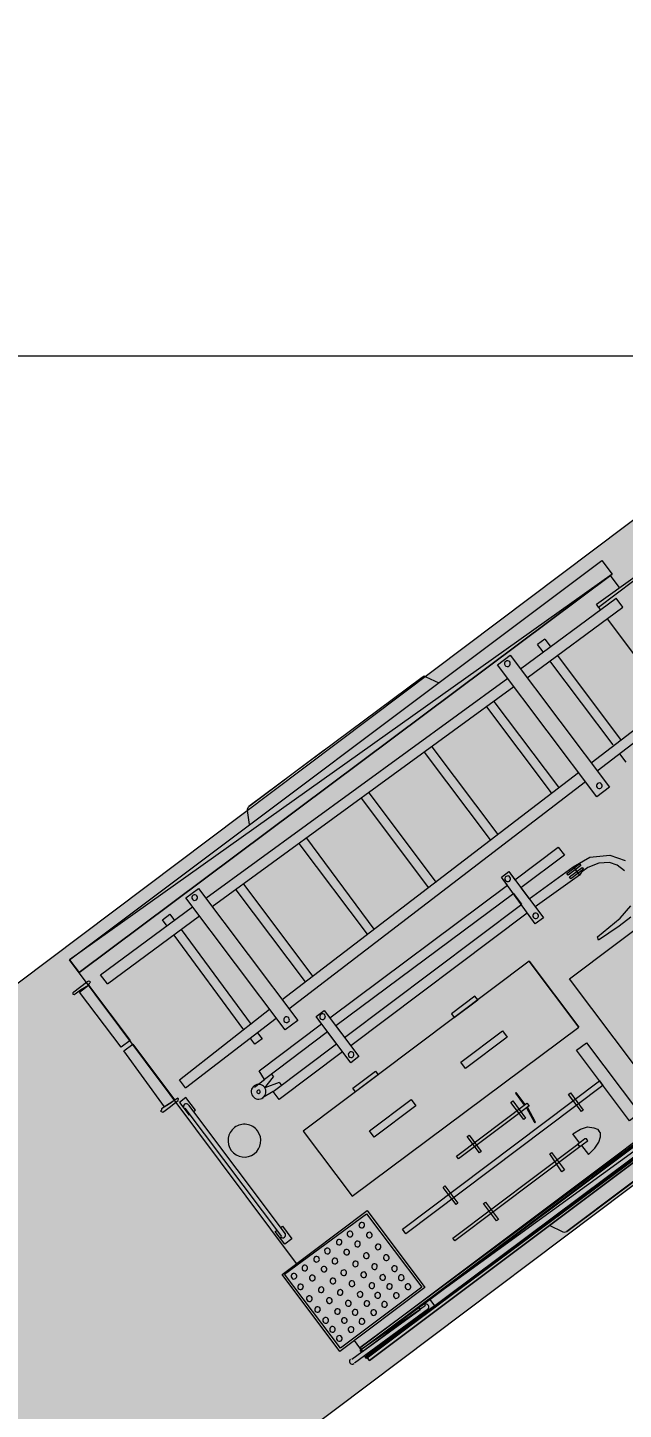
# Model space of a CAD drawing. Header units: millimetres. Extents: x 475159934 to 476245151, y 4620917055 to 4621447368.
# Drawn here: x 475221065 to 475223293, y 4620998196 to 4621003363 of the extents above; entities that cross this region are included whole.
import ezdxf

# ---------------------------------------------------------------- set-up
doc = ezdxf.new("R2010")
doc.units = ezdxf.units.MM
doc.header["$MEASUREMENT"] = 0
doc.layers.add('New_._Pen_No__252', color=7, linetype='Continuous', lineweight=0, true_color=0x666666)
for name, color, linetype, lineweight in [('New_._Pen_No__255', 255, 'Continuous', 0), ('New_New_2D Drafting - General_Pen_No__250_Pen_No__7_Pen_No__7_Pen_No__1', 1, 'Continuous', 0), ('New_New_2D Drafting - General_Pen_No__250_Pen_No__7_Pen_No__7_Pen_No__4', 7, 'Continuous', 0), ('zoma_Pen_No__1', 1, 'Continuous', 0)]:
    doc.layers.add(name, color=color, linetype=linetype, lineweight=lineweight)
doc.layers.add('New_New_2D Drafting - General_Pen_No__250_Pen_No__7_Pen_No__7', color=7, linetype='Continuous')
doc.layers.add('zoma', color=7, linetype='Continuous')
doc.styles.add('GENERATED_STYLE_3', font='arial.ttf')
doc.dimstyles.new('GENERATED_STYLE__12', dxfattribs={"dimtxt": 500, "dimasz": 228, "dimexe": 0.18, "dimexo": 3, "dimgap": 0, "dimtad": 1, "dimtih": 1, "dimtoh": 1, "dimlfac": 0.001, "dimzin": 0, "dimdsep": 46, "dimtxsty": 'GENERATED_STYLE_3', "dimblk": 'ARROWHEAD_2', "dimblk1": 'ARROWHEAD_2', "dimblk2": 'ARROWHEAD_2', "dimcen": 0.09, "dimclrd": 1, "dimclre": 1, "dimclrt": 1, "dimadec": 0, "dimazin": 0, "dimtfac": 1, "dimtdec": 4, "dimtmove": 2, "dimatfit": 3, "dimfxl": 1, "dimtolj": 1, "dimtzin": 0, "dimarcsym": 0})

# ---------------------------------------------------------------- blocks, each defined once
blk = doc.blocks.new('*D1516', base_point=(475826095.8, 4621095193.2))
at = {"layer": 'zoma_Pen_No__1', "color": 1, "linetype": 'Continuous', "lineweight": 0, "transparency": 16777216}
for p, q in [((475215734.8, 4621001910.6), (475215734.8, 4621002360.6)), ((475233224.3, 4621001910.6), (475233224.3, 4621002360.6)), ((475215821.4, 4621002285.6), (475215648.2, 4621001985.6)), ((475233137.7, 4621001985.6), (475233310.9, 4621002285.6)), ((475215588.1, 4621002135.6), (475215734.8, 4621002135.6)), ((475215734.8, 4621002135.6), (475233224.3, 4621002135.6)), ((475233224.3, 4621002135.6), (475233371, 4621002135.6))]:
    blk.add_line(p, q, dxfattribs=at)
at = {"layer": 'zoma_Pen_No__1', "color": 1, "lineweight": 0, "transparency": 16777216, "insert": (475225988.3, 4621002235.6), "char_height": 500, "attachment_point": 7, "style": 'GENERATED_STYLE_3'}
blk.add_mtext('\\A1;{\\pql;\\fArial|b0|i0|c204|p0;\\W1.000000;17.49}', dxfattribs=at)
blk = doc.blocks.new('ARROWHEAD_2')
at = {"color": 0, "linetype": 'Continuous', "lineweight": 0}
for p, q in [((-0.378, -0.655), (0.378, 0.655)), ((0, 0), (-1, 0))]:
    blk.add_line(p, q, dxfattribs=at)
blk = doc.blocks.new('*D1517', base_point=(475826095.8, 4621095193.2))
at = {"layer": 'zoma_Pen_No__1', "color": 1, "linetype": 'Continuous', "lineweight": 0, "transparency": 16777216}
for p, q in [((475186699.6, 4620986710.6), (475186699.6, 4620987160.6)), ((475233224.3, 4620986710.6), (475233224.3, 4620987160.6)), ((475186786.2, 4620987085.6), (475186613, 4620986785.6)), ((475233137.7, 4620986785.6), (475233310.9, 4620987085.6)), ((475186552.9, 4620986935.6), (475186699.6, 4620986935.6)), ((475186699.6, 4620986935.6), (475233224.3, 4620986935.6)), ((475233224.3, 4620986935.6), (475233371, 4620986935.6))]:
    blk.add_line(p, q, dxfattribs=at)
at = {"layer": 'zoma_Pen_No__1', "color": 1, "lineweight": 0, "transparency": 16777216, "insert": (475225988.3, 4620987035.6), "char_height": 500, "attachment_point": 7, "style": 'GENERATED_STYLE_3'}
blk.add_mtext('\\A1;{\\pql;\\fArial|b0|i0|c204|p0;\\W1.000000;46.52}', dxfattribs=at)

msp = doc.modelspace()

# ---------------------------------------------------------------- hatches: boundary and pattern name
at = {"layer": 'New_._Pen_No__255', "linetype": 'Continuous', "lineweight": 0, "true_color": 0x7f7f7f}
msp.add_hatch(color=8, dxfattribs=at).paths.add_polyline_path([(475199116.626, 4620982849.639, 0.07840164), (475199019.475, 4620982233.875), (475199019.475, 4620979324.523), (475199019.475, 4620978906.584, 0.41421356), (475201019.475, 4620976906.584), (475203042.515, 4620976906.584), (475208694.142, 4620976906.584), (475208694.142, 4620976911.724), (475208694.142, 4620978906.955), (475202008.039, 4620978895.151, -0.41473882), (475201006.246, 4620979895.15), (475201006.246, 4620981242.333, -0.23567598), (475201803.87, 4620982840.549), (475211885.311, 4620990425.053), (475228656.083, 4621003042.098, -0.07152823), (475229903.645, 4621003727.169), (475239050.392, 4621007163.349), (475242774.455, 4621008424.587), (475266174.557, 4621016341.96), (475285574.408, 4621016341.96), (475287574.564, 4621016341.96), (475291187.888, 4621016341.96), (475302424.204, 4621014255.134), (475302425.419, 4620991031.556), (475304424.204, 4620991031.556), (475304424.204, 4621016255.133), (475302424.204, 4621016255.134), (475294893.047, 4621017677.531), (475291375.101, 4621018341.96), (475285574.408, 4621018341.96), (475282593.276, 4621018341.96), (475265877.771, 4621018341.96), (475238459.732, 4621009077.216), (475228975.861, 4621005515.268, 0.07154866), (475227727.919, 4621004830.054), (475201765.953, 4620985298.259), (475199715.434, 4620983749.097), (475199714.063, 4620983749.097, 0.12987352), (475199136.004, 4620982906.584, 0.0075193)])
at = {"layer": 'New_New_2D Drafting - General_Pen_No__250_Pen_No__7_Pen_No__7', "linetype": 'Continuous', "lineweight": 0, "true_color": 0x7f090b}
for points in [[(475223251.512, 4621001319.19), (475223213.337, 4621001369.933), (475221221.634, 4620999876.865)], [(475221257.263, 4620999829.504), (475223251.512, 4621001319.19), (475221221.634, 4620999876.865)], [(475224306.842, 4620999909.349), (475224299.207, 4620999919.498), (475222307.504, 4620998426.429)], [(475222312.594, 4620998419.664), (475224306.842, 4620999909.349), (475222307.504, 4620998426.429)], [(475224327.202, 4620999882.286), (475224306.842, 4620999909.349), (475222568.858, 4620998607.155)], [(475222335.499, 4620998389.217), (475224327.202, 4620999882.286), (475222332.954, 4620998392.6)], [(475224334.837, 4620999872.137), (475224327.202, 4620999882.286), (475222335.499, 4620998389.217)], [(475222343.134, 4620998379.069), (475224334.837, 4620999872.137), (475222335.499, 4620998389.217)], [(475222586.673, 4620998583.474), (475224327.202, 4620999882.286), (475222568.858, 4620998607.155)], [(475222533.353, 4620998569.849), (475222528.263, 4620998576.615), (475222312.594, 4620998419.664)], [(475222317.684, 4620998412.898), (475222533.353, 4620998569.849), (475222312.594, 4620998419.664)], [(475222546.078, 4620998552.934), (475222543.533, 4620998556.317), (475222330.409, 4620998395.983)], [(475222332.954, 4620998392.6), (475222546.078, 4620998552.934), (475222330.409, 4620998395.983)]]:
    msp.add_hatch(color=16, dxfattribs=at).paths.add_polyline_path(points)

# ---------------------------------------------------------------- linework, layer by layer
at = {"layer": 'New_._Pen_No__252', "color": 251, "linetype": 'Continuous', "lineweight": 0, "true_color": 0x666666, "flags": 128}
msp.add_lwpolyline([(475238459.732, 4621009077.216), (475228975.861, 4621005515.268, 0.07154866), (475227727.919, 4621004830.054), (475201765.953, 4620985298.259), (475199715.434, 4620983749.097), (475199714.063, 4620983749.097, 0.12987352), (475199136.004, 4620982906.584, 0.0075193), (475199116.626, 4620982849.639, 0.07840164), (475199019.475, 4620982233.875), (475199019.475, 4620979324.523), (475199019.475, 4620978906.584, 0.41421356), (475201019.475, 4620976906.584), (475203042.515, 4620976906.584), (475208694.142, 4620976906.584), (475208694.142, 4620976911.724), (475208694.142, 4620978906.955), (475202008.039, 4620978895.151, -0.41473882), (475201006.246, 4620979895.15), (475201006.246, 4620981242.333, -0.23567598), (475201803.87, 4620982840.549), (475211885.311, 4620990425.053), (475228656.083, 4621003042.098, -0.07152823), (475229903.645, 4621003727.169), (475239050.392, 4621007163.349)], format="xyb", dxfattribs=at)
at = {"layer": 'New_New_2D Drafting - General_Pen_No__250_Pen_No__7_Pen_No__7_Pen_No__1', "color": 1, "linetype": 'Continuous', "lineweight": 0}
for points in [[(475223251.512, 4621001319.19), (475221221.634, 4620999876.865), (475223213.337, 4621001369.933)], [(475221257.263, 4620999829.504), (475223251.512, 4621001319.19), (475221221.634, 4620999876.865)], [(475224306.842, 4620999909.349), (475222307.504, 4620998426.429), (475224299.207, 4620999919.498)], [(475222312.594, 4620998419.664), (475224306.842, 4620999909.349), (475222307.504, 4620998426.429)], [(475224327.202, 4620999882.286), (475222568.858, 4620998607.155), (475224306.842, 4620999909.349)], [(475222332.954, 4620998392.6), (475224327.202, 4620999882.286), (475222332.954, 4620998392.6), (475224327.202, 4620999882.286), (475222335.499, 4620998389.217)], [(475224334.837, 4620999872.137), (475222335.499, 4620998389.217), (475224327.202, 4620999882.286)], [(475222343.134, 4620998379.069), (475224334.837, 4620999872.137), (475222335.499, 4620998389.217)], [(475222586.673, 4620998583.474), (475224327.202, 4620999882.286), (475222568.858, 4620998607.155)], [(475222533.353, 4620998569.849), (475222312.594, 4620998419.664), (475222528.263, 4620998576.615)], [(475222317.684, 4620998412.898), (475222533.353, 4620998569.849), (475222312.594, 4620998419.664)], [(475222546.078, 4620998552.934), (475222330.409, 4620998395.983), (475222543.533, 4620998556.317)], [(475222332.954, 4620998392.6), (475222546.078, 4620998552.934), (475222330.409, 4620998395.983)]]:
    msp.add_lwpolyline(points, close=True, dxfattribs=at)
at = {"layer": 'New_New_2D Drafting - General_Pen_No__250_Pen_No__7_Pen_No__7_Pen_No__4', "color": 7, "linetype": 'Continuous', "lineweight": 0}
for points in [[(475221257.263, 4620999829.504), (475221221.634, 4620999876.865), (475223213.337, 4621001369.933), (475223251.512, 4621001319.19)], [(475223194.317, 4621000486.831), (475222822.75, 4621000980.738), (475222870.11, 4621001016.368), (475223241.678, 4621000522.461)], [(475223086.376, 4621000193.725), (475223081.286, 4621000200.491), (475223128.646, 4621000236.121), (475223133.736, 4621000229.355)], [(475223096.555, 4621000180.193), (475223091.466, 4621000186.959), (475223138.826, 4621000222.589), (475223143.916, 4621000215.823)], [(475222028.047, 4620999614.739), (475221656.479, 4621000108.646), (475221703.84, 4621000144.276), (475222075.408, 4620999650.369)], [(475223127.006, 4620999625.671), (475222941.222, 4620999872.624), (475222095.491, 4620999236.378), (475222278.73, 4620998992.808)], [(475223127.006, 4620999625.671), (475222941.222, 4620999872.624)], [(475221285.258, 4620999792.292), (475221237.897, 4620999756.662), (475221234.514, 4620999754.117), (475221233.676, 4620999748.189), (475221239.604, 4620999747.351), (475221242.987, 4620999749.896), (475221263.285, 4620999765.166), (475221292.893, 4620999782.143), (475221297.114, 4620999790.616), (475221300.497, 4620999793.161), (475221297.952, 4620999796.544), (475221292.024, 4620999797.382), (475221288.641, 4620999794.837)], [(475221414.308, 4620999550.335), (475221259.064, 4620999756.693), (475221292.893, 4620999782.143), (475221448.137, 4620999575.785)], [(475222748.395, 4620999727.56), (475222738.215, 4620999741.092), (475222650.259, 4620999674.922), (475222660.439, 4620999661.391)], [(475222703.053, 4620999470.953), (475222685.238, 4620999494.634), (475222840.852, 4620999611.703), (475222858.667, 4620999588.022)], [(475221576.349, 4620999327.9), (475221424.488, 4620999536.804), (475221458.317, 4620999562.253), (475221616.106, 4620999352.512)], [(475223316.328, 4620999275.429), (475223117.819, 4620999539.297), (475223155.032, 4620999567.292), (475223353.54, 4620999303.424)], [(475222291.701, 4620999383.987), (475222281.521, 4620999397.519), (475222366.094, 4620999461.144), (475222376.274, 4620999447.612)], [(475223204.349, 4620999424.278), (475223217.074, 4620999407.363), (475222479.597, 4620998852.557), (475222466.872, 4620998869.471)], [(475222361.378, 4620999213.91), (475222343.563, 4620999237.59), (475222499.177, 4620999354.659), (475222516.992, 4620999330.979)], [(475222932.69, 4620999341.751), (475222940.325, 4620999331.602), (475222676.457, 4620999133.094), (475222668.822, 4620999143.242)], [(475222920.928, 4620999279.927), (475222872.573, 4620999344.203), (475222879.339, 4620999349.293), (475222927.694, 4620999285.017)], [(475223136.784, 4620999309.878), (475223088.429, 4620999374.154), (475223095.195, 4620999379.244), (475223143.55, 4620999314.968)], [(475223122.57, 4620999187.937), (475223130.205, 4620999177.789), (475222663.362, 4620998826.581), (475222655.727, 4620998836.729)], [(475222755.165, 4620999155.223), (475222709.355, 4620999216.115), (475222716.121, 4620999221.205), (475222761.93, 4620999160.313)], [(475223062.609, 4620999084.556), (475223017.637, 4620999151.376), (475223024.403, 4620999156.466), (475223072.758, 4620999092.191)], [(475222667.396, 4620998962.053), (475222619.041, 4620999026.329), (475222625.807, 4620999031.419), (475222674.162, 4620998967.143)], [(475222233.018, 4620998412.773), (475222016.694, 4620998700.321), (475222334.688, 4620998939.55), (475222551.012, 4620998652.002)], [(475222234.693, 4620998424.629), (475222026.005, 4620998702.029), (475222333.013, 4620998927.694), (475222539.156, 4620998653.678)], [(475222819.039, 4620998901.317), (475222770.684, 4620998965.592), (475222777.45, 4620998970.682), (475222825.805, 4620998906.407)]]:
    msp.add_lwpolyline(points, close=True, dxfattribs=at)
for points in [[(475223193.257, 4621001206.497), (475223337.885, 4621001310.003)], [(475223277.83, 4621001270.122), (475223244.746, 4621001314.1)], [(475223200.892, 4621001196.348), (475223332.826, 4621001295.603)], [(475222908.285, 4621000965.624), (475223266.037, 4621001229.464)], [(475223200.892, 4621001196.348), (475223193.257, 4621001206.497)], [(475223291.487, 4621001195.635), (475223266.037, 4621001229.464)], [(475222933.735, 4621000931.794), (475223291.487, 4621001195.635)], [(475223208.527, 4621001186.199), (475223200.892, 4621001196.348)], [(475223468.116, 4621000841.141), (475223233.977, 4621001152.37)], [(475222999.562, 4621001076.672), (475222972.498, 4621001056.312)], [(475222992.858, 4621001029.248), (475222972.498, 4621001056.312)], [(475222999.562, 4621001076.672), (475223019.922, 4621001049.608)], [(475223254.992, 4621000680.807), (475223018.308, 4621000995.419)], [(475223045.371, 4621001015.779), (475223282.055, 4621000701.167)], [(475221731.835, 4621000107.063), (475222860.924, 4621000929.994)], [(475221754.74, 4621000076.617), (475222883.829, 4621000899.548)], [(475222604.411, 4621000911.836), (475222556.118, 4621000933.778), (475222547.645, 4621000937.999), (475222540.88, 4621000932.909), (475221892.197, 4621000450.2)], [(475222809.405, 4621000843.558), (475223051.178, 4621000522.18)], [(475223172.964, 4621000613.8), (475223525.625, 4621000884.406)], [(475223195.869, 4621000583.353), (475223548.53, 4621000853.96)], [(475223024.115, 4621000501.82), (475222782.341, 4621000823.198)], [(475221894.835, 4621000383.317), (475221887.138, 4621000435.799), (475221887.976, 4621000441.727), (475221892.197, 4621000450.2), (475222172.979, 4621000661.434)], [(475222796.621, 4621000325.379), (475222549.758, 4621000653.522)], [(475222576.821, 4621000673.882), (475222823.685, 4621000345.738)], [(475223303.346, 4621000616.532), (475223280.442, 4621000646.978)], [(475222016.873, 4620999728.176), (475223125.603, 4621000578.17)], [(475222042.323, 4620999694.347), (475223151.053, 4621000544.341)], [(475222565.745, 4621000146.392), (475222313.791, 4621000481.301)], [(475222340.855, 4621000501.661), (475222592.808, 4621000166.752)], [(475222108.271, 4621000331.985), (475222359.386, 4620999991.148)], [(475222335.706, 4620999973.333), (475222081.207, 4621000311.625)], [(475222887.434, 4621000176.499), (475223049.814, 4621000298.658), (475223072.719, 4621000268.212), (475222910.339, 4621000146.053)], [(475223092.027, 4620999805.96), (475223775.377, 4621000320.047)], [(475222940.879, 4621000105.457), (475223105.804, 4621000224.234), (475223128.709, 4621000193.787), (475222963.784, 4621000075.011)], [(475223105.804, 4621000224.234), (475223168.404, 4621000260.733), (475223242.052, 4621000268.461), (475223299.656, 4621000248.226)], [(475223297.173, 4621000209.276), (475223270.047, 4621000231.249), (475223241.246, 4621000241.367), (475223201.457, 4621000237.921), (475223159.993, 4621000222.62), (475223136.313, 4621000204.805), (475223128.709, 4621000193.787)], [(475222860.371, 4621000156.139), (475222837.466, 4621000186.585), (475222864.529, 4621000206.945), (475222887.434, 4621000176.499)], [(475222864.529, 4621000206.945), (475222994.323, 4621000034.416), (475222963.877, 4621000011.511), (475222837.466, 4621000186.585)], [(475222104.829, 4620999794.346), (475221845.241, 4621000139.404)], [(475221872.304, 4621000159.764), (475222131.893, 4620999814.706)], [(475222194.773, 4620999660.705), (475222860.371, 4621000156.139)], [(475222883.276, 4621000125.693), (475222217.678, 4620999630.258)], [(475222913.815, 4621000085.098), (475222883.276, 4621000125.693)], [(475222910.339, 4621000146.053), (475222940.879, 4621000105.457)], [(475221337.709, 4620999821.156), (475221681.929, 4621000074.817)], [(475222250.763, 4620999586.28), (475222913.815, 4621000085.098)], [(475223321.134, 4621000036.591), (475223277.156, 4621000003.506), (475223200.187, 4620999950.899), (475223195.935, 4620999963.593), (475223281.346, 4621000033.145), (475223321.072, 4621000078.924)], [(475221363.159, 4620999787.327), (475221707.379, 4621000040.987)], [(475221587.207, 4621000003.557), (475221569.392, 4621000027.237), (475221596.456, 4621000047.597), (475221614.271, 4621000023.917)], [(475222933.337, 4621000052.106), (475222273.667, 4620999555.834)], [(475221873.953, 4620999615.359), (475221612.657, 4620999969.728)], [(475221639.721, 4620999990.088), (475221901.016, 4620999635.719)], [(475222317.684, 4620998412.898), (475222307.504, 4620998426.429), (475224299.207, 4620999919.498), (475224334.837, 4620999872.137), (475222343.134, 4620998379.069), (475222330.409, 4620998395.983)], [(475222070.821, 4620998741.041), (475221221.634, 4620999876.865)], [(475221363.159, 4620999787.327), (475221337.709, 4620999821.156)], [(475223425.42, 4620999362.797), (475223092.027, 4620999805.96)], [(475221632.927, 4620999428.737), (475221969.512, 4620999692.546)], [(475221655.832, 4620999398.291), (475221994.962, 4620999658.717)], [(475222164.327, 4620999637.8), (475222143.967, 4620999664.863), (475222174.413, 4620999687.768), (475222194.773, 4620999660.705)], [(475222174.413, 4620999687.768), (475222304.207, 4620999515.239), (475222273.761, 4620999492.334), (475222143.967, 4620999664.863)], [(475221923.921, 4620999605.272), (475221941.736, 4620999581.592), (475221914.672, 4620999561.232), (475221899.403, 4620999581.53)], [(475222187.231, 4620999607.354), (475221950.427, 4620999429.205), (475221930.905, 4620999462.196), (475222164.327, 4620999637.8)], [(475222220.316, 4620999563.376), (475222187.231, 4620999607.354)], [(475222217.678, 4620999630.258), (475222250.763, 4620999586.28)], [(475222243.221, 4620999532.929), (475222006.417, 4620999354.78), (475221983.512, 4620999385.227), (475222220.316, 4620999563.376)], [(475221977.49, 4620999449.565), (475221985.125, 4620999439.416)], [(475221655.832, 4620999398.291), (475221632.927, 4620999428.737)], [(475221913.215, 4620999401.21), (475221950.427, 4620999429.205)], [(475221952.165, 4620999398.727), (475221985.125, 4620999439.416)], [(475222006.323, 4620999418.28), (475221952.165, 4620999398.727)], [(475222006.323, 4620999418.28), (475222013.958, 4620999408.132)], [(475223725.911, 4620999414.04), (475223733.608, 4620999361.557), (475223735.316, 4620999352.247), (475223728.55, 4620999347.157), (475223082.412, 4620998861.065)], [(475221605.957, 4620999344.877), (475221566.2, 4620999320.265), (475221565.362, 4620999314.337), (475221561.979, 4620999311.792), (475221570.452, 4620999307.572), (475221573.835, 4620999310.117), (475221594.133, 4620999325.386), (475221617.813, 4620999343.201), (475221627.962, 4620999350.836), (475221628.8, 4620999356.764), (475221626.255, 4620999360.147), (475221622.872, 4620999357.602), (475221619.489, 4620999355.057), (475221616.106, 4620999352.512)], [(475221685.596, 4620999309.435), (475221692.362, 4620999314.524), (475221656.732, 4620999361.885), (475221633.052, 4620999344.07), (475221668.682, 4620999296.71), (475221672.065, 4620999299.255)], [(475221983.512, 4620999385.227), (475221943.755, 4620999360.615)], [(475222925.924, 4620999336.661), (475222892.839, 4620999380.639), (475222889.457, 4620999378.094), (475222922.541, 4620999334.116)], [(475222015.638, 4620998842.56), (475221654.25, 4620999322.935)], [(475222029.169, 4620998852.74), (475221667.781, 4620999333.115)], [(475222930.176, 4620999323.967), (475222932.721, 4620999320.585), (475222959.04, 4620999271.517), (475222961.585, 4620999268.134), (475222964.968, 4620999270.679)], [(475222964.968, 4620999270.679), (475222936.104, 4620999323.13), (475222933.559, 4620999326.512)], [(475223129.336, 4620999193.027), (475223103.886, 4620999226.857), (475223133.495, 4620999243.834), (475223158.882, 4620999252.338), (475223182.594, 4620999248.986), (475223196.994, 4620999243.927), (475223202.084, 4620999237.161)], [(475223136.971, 4620999182.879), (475223162.421, 4620999149.049), (475223186.939, 4620999172.792), (475223202.147, 4620999194.828), (475223208.044, 4620999215.157), (475223207.174, 4620999230.395), (475223202.084, 4620999237.161)], [(475223155.561, 4620999207.459), (475223149.634, 4620999208.297), (475223136.102, 4620999198.117), (475223122.57, 4620999187.937)], [(475223130.205, 4620999177.789), (475223122.57, 4620999187.937)], [(475223160.651, 4620999200.693), (475223157.269, 4620999198.148), (475223143.737, 4620999187.969), (475223130.205, 4620999177.789)], [(475223160.651, 4620999200.693), (475223155.561, 4620999207.459)], [(475223016.335, 4620998885.521), (475223067.173, 4620998860.195), (475223073.101, 4620998859.357), (475223082.412, 4620998861.065), (475223363.194, 4620999072.298)], [(475222011.354, 4620998876.42), (475222018.12, 4620998881.51), (475222053.75, 4620998834.15), (475222026.687, 4620998813.79), (475221991.057, 4620998861.151), (475221997.823, 4620998866.241)], [(475222553.651, 4620998585.119), (475222277.089, 4620998382.358)], [(475222563.831, 4620998571.587), (475222287.269, 4620998368.826)], [(475222533.353, 4620998569.849), (475222528.263, 4620998576.615), (475222568.858, 4620998607.155), (475222586.673, 4620998583.474), (475222546.078, 4620998552.934), (475222543.533, 4620998556.317)], [(475222317.684, 4620998412.898), (475222287.144, 4620998453.493)], [(475222314.301, 4620998410.353), (475222309.211, 4620998417.119), (475222312.594, 4620998419.664), (475222317.684, 4620998412.898)], [(475222330.409, 4620998395.983), (475222335.499, 4620998389.217), (475222332.116, 4620998386.672), (475222324.481, 4620998396.821)], [(475222343.134, 4620998379.069), (475222330.409, 4620998395.983)]]:
    msp.add_lwpolyline(points, dxfattribs=at)
for points in [[(475222851.101, 4621000978.261, 0.41421356), (475222865.915, 4621000976.129, 0.41421356), (475222868.047, 4621000990.943, 0.41421356), (475222853.232, 4621000993.075, 0.41421356)], [(475223194.674, 4621000521.566, 0.41421356), (475223209.488, 4621000519.434, 0.41421356), (475223211.62, 4621000534.249, 0.41421356), (475223196.805, 4621000536.381, 0.41421356)], [(475222852.285, 4621000173.928, 0.41421356), (475222867.1, 4621000171.796, 0.41421356), (475222869.232, 4621000186.611, 0.41421356), (475222854.417, 4621000188.743, 0.41421356)], [(475221681.448, 4621000103.624, 0.41421356), (475221696.262, 4621000101.492, 0.41421356), (475221698.394, 4621000116.306, 0.41421356), (475221683.579, 4621000118.438, 0.41421356)], [(475222956.63, 4621000035.228, 0.41421356), (475222971.444, 4621000033.097, 0.41421356), (475222973.576, 4621000047.911, 0.41421356), (475222958.761, 4621000050.043, 0.41421356)], [(475222025.021, 4620999646.929, 0.41421356), (475222039.835, 4620999644.797, 0.41421356), (475222041.967, 4620999659.612, 0.41421356), (475222027.152, 4620999661.744, 0.41421356)], [(475222159.624, 4620999658.134, 0.41421356), (475222174.439, 4620999656.002, 0.41421356), (475222176.57, 4620999670.817, 0.41421356), (475222161.756, 4620999672.949, 0.41421356)], [(475222266.514, 4620999516.051, 0.41421356), (475222281.328, 4620999513.92, 0.41421356), (475222283.46, 4620999528.734, 0.41421356), (475222268.645, 4620999530.866, 0.41421356)], [(475221906.873, 4620999367.389, 0.41421356), (475221945.391, 4620999361.846, 0.41421356), (475221950.934, 4620999400.364, 0.41421356), (475221912.416, 4620999405.906, 0.41421356)], [(475221906.873, 4620999367.389, 0.41421356), (475221945.391, 4620999361.846, 0.41421356), (475221950.934, 4620999400.364, 0.41421356), (475221912.416, 4620999405.906, 0.41421356)], [(475221923.82, 4620999380.071, 0.41421356), (475221932.709, 4620999378.792, 0.41421356), (475221933.988, 4620999387.681, 0.41421356), (475221925.099, 4620999388.96, 0.41421356)], [(475221826.689, 4620999164.138, 0.41421356), (475221912.613, 4620999151.774, 0.41421356), (475221924.977, 4620999237.698, 0.41421356), (475221839.053, 4620999250.062, 0.41421356)], [(475222306.399, 4620998878.569, 0.41421356), (475222321.214, 4620998876.438, 0.41421356), (475222323.345, 4620998891.252, 0.41421356), (475222308.531, 4620998893.384, 0.41421356)], [(475222221.826, 4620998814.945, 0.41421356), (475222236.641, 4620998812.813, 0.41421356), (475222238.772, 4620998827.628, 0.41421356), (475222223.958, 4620998829.759, 0.41421356)], [(475222262.421, 4620998845.485, 0.41421356), (475222277.236, 4620998843.353, 0.41421356), (475222279.367, 4620998858.167, 0.41421356), (475222264.553, 4620998860.299, 0.41421356)], [(475222290.416, 4620998808.272, 0.41421356), (475222305.231, 4620998806.141, 0.41421356), (475222307.362, 4620998820.955, 0.41421356), (475222292.548, 4620998823.087, 0.41421356)], [(475222334.394, 4620998841.357, 0.41421356), (475222349.209, 4620998839.226, 0.41421356), (475222351.34, 4620998854.04, 0.41421356), (475222336.526, 4620998856.172, 0.41421356)], [(475222177.848, 4620998781.86, 0.41421356), (475222192.663, 4620998779.728, 0.41421356), (475222194.794, 4620998794.543, 0.41421356), (475222179.98, 4620998796.675, 0.41421356)], [(475222249.821, 4620998777.733, 0.41421356), (475222264.635, 4620998775.601, 0.41421356), (475222266.767, 4620998790.415, 0.41421356), (475222251.953, 4620998792.547, 0.41421356)], [(475222323.501, 4620998764.294, 0.41421356), (475222338.315, 4620998762.163, 0.41421356), (475222340.447, 4620998776.977, 0.41421356), (475222325.633, 4620998779.109, 0.41421356)], [(475222367.479, 4620998797.379, 0.41421356), (475222382.293, 4620998795.248, 0.41421356), (475222384.425, 4620998810.062, 0.41421356), (475222369.611, 4620998812.194, 0.41421356)], [(475222398.019, 4620998756.784, 0.41421356), (475222412.833, 4620998754.652, 0.41421356), (475222414.965, 4620998769.467, 0.41421356), (475222400.15, 4620998771.599, 0.41421356)], [(475222093.275, 4620998718.235, 0.41421356), (475222108.09, 4620998716.104, 0.41421356), (475222110.221, 4620998730.918, 0.41421356), (475222095.407, 4620998733.05, 0.41421356)], [(475222137.253, 4620998751.32, 0.41421356), (475222152.068, 4620998749.188, 0.41421356), (475222154.199, 4620998764.003, 0.41421356), (475222139.385, 4620998766.135, 0.41421356)], [(475222165.248, 4620998714.108, 0.41421356), (475222180.062, 4620998711.976, 0.41421356), (475222182.194, 4620998726.791, 0.41421356), (475222167.38, 4620998728.923, 0.41421356)], [(475222205.843, 4620998744.648, 0.41421356), (475222220.657, 4620998742.516, 0.41421356), (475222222.789, 4620998757.331, 0.41421356), (475222207.975, 4620998759.462, 0.41421356)], [(475222282.906, 4620998733.755, 0.41421356), (475222297.72, 4620998731.623, 0.41421356), (475222299.852, 4620998746.437, 0.41421356), (475222285.037, 4620998748.569, 0.41421356)], [(475222354.041, 4620998723.699, 0.41421356), (475222368.855, 4620998721.568, 0.41421356), (475222370.987, 4620998736.382, 0.41421356), (475222356.172, 4620998738.514, 0.41421356)], [(475222428.558, 4620998716.189, 0.41421356), (475222443.373, 4620998714.057, 0.41421356), (475222445.505, 4620998728.872, 0.41421356), (475222430.69, 4620998731.004, 0.41421356)], [(475222052.68, 4620998687.696, 0.41421356), (475222067.495, 4620998685.564, 0.41421356), (475222069.626, 4620998700.378, 0.41421356), (475222054.812, 4620998702.51, 0.41421356)], [(475222121.27, 4620998681.023, 0.41421356), (475222136.084, 4620998678.891, 0.41421356), (475222138.216, 4620998693.706, 0.41421356), (475222123.402, 4620998695.838, 0.41421356)], [(475222198.333, 4620998670.13, 0.41421356), (475222213.147, 4620998667.998, 0.41421356), (475222215.279, 4620998682.813, 0.41421356), (475222200.464, 4620998684.945, 0.41421356)], [(475222238.928, 4620998700.67, 0.41421356), (475222253.742, 4620998698.538, 0.41421356), (475222255.874, 4620998713.353, 0.41421356), (475222241.059, 4620998715.484, 0.41421356)], [(475222269.468, 4620998660.075, 0.41421356), (475222284.282, 4620998657.943, 0.41421356), (475222286.414, 4620998672.758, 0.41421356), (475222271.599, 4620998674.889, 0.41421356)], [(475222313.446, 4620998693.16, 0.41421356), (475222328.26, 4620998691.028, 0.41421356), (475222330.392, 4620998705.842, 0.41421356), (475222315.577, 4620998707.974, 0.41421356)], [(475222343.985, 4620998652.565, 0.41421356), (475222358.8, 4620998650.433, 0.41421356), (475222360.932, 4620998665.247, 0.41421356), (475222346.117, 4620998667.379, 0.41421356)], [(475222384.58, 4620998683.104, 0.41421356), (475222399.395, 4620998680.973, 0.41421356), (475222401.527, 4620998695.787, 0.41421356), (475222386.712, 4620998697.919, 0.41421356)], [(475222454.008, 4620998682.36, 0.41421356), (475222468.823, 4620998680.228, 0.41421356), (475222470.955, 4620998695.043, 0.41421356), (475222456.14, 4620998697.174, 0.41421356)], [(475222077.292, 4620998647.938, 0.41421356), (475222092.106, 4620998645.807, 0.41421356), (475222094.238, 4620998660.621, 0.41421356), (475222079.424, 4620998662.753, 0.41421356)], [(475222110.377, 4620998603.96, 0.41421356), (475222125.191, 4620998601.829, 0.41421356), (475222127.323, 4620998616.643, 0.41421356), (475222112.508, 4620998618.775, 0.41421356)], [(475222154.355, 4620998637.045, 0.41421356), (475222169.169, 4620998634.913, 0.41421356), (475222171.301, 4620998649.728, 0.41421356), (475222156.486, 4620998651.86, 0.41421356)], [(475222225.49, 4620998626.99, 0.41421356), (475222240.304, 4620998624.858, 0.41421356), (475222242.436, 4620998639.673, 0.41421356), (475222227.621, 4620998641.805, 0.41421356)], [(475222300.007, 4620998619.48, 0.41421356), (475222314.822, 4620998617.348, 0.41421356), (475222316.954, 4620998632.163, 0.41421356), (475222302.139, 4620998634.294, 0.41421356)], [(475222366.052, 4620998616.19, 0.41421356), (475222380.867, 4620998614.059, 0.41421356), (475222382.999, 4620998628.873, 0.41421356), (475222368.184, 4620998631.005, 0.41421356)], [(475222410.03, 4620998649.275, 0.41421356), (475222424.845, 4620998647.143, 0.41421356), (475222426.977, 4620998661.958, 0.41421356), (475222412.162, 4620998664.09, 0.41421356)], [(475222435.48, 4620998615.446, 0.41421356), (475222450.295, 4620998613.314, 0.41421356), (475222452.426, 4620998628.129, 0.41421356), (475222437.612, 4620998630.26, 0.41421356)], [(475222479.458, 4620998648.531, 0.41421356), (475222494.273, 4620998646.399, 0.41421356), (475222496.404, 4620998661.214, 0.41421356), (475222481.59, 4620998663.345, 0.41421356)], [(475222140.917, 4620998563.365, 0.41421356), (475222155.731, 4620998561.234, 0.41421356), (475222157.863, 4620998576.048, 0.41421356), (475222143.048, 4620998578.18, 0.41421356)], [(475222184.894, 4620998596.45, 0.41421356), (475222199.709, 4620998594.318, 0.41421356), (475222201.841, 4620998609.133, 0.41421356), (475222187.026, 4620998611.265, 0.41421356)], [(475222215.434, 4620998555.855, 0.41421356), (475222230.249, 4620998553.723, 0.41421356), (475222232.381, 4620998568.538, 0.41421356), (475222217.566, 4620998570.67, 0.41421356)], [(475222256.029, 4620998586.395, 0.41421356), (475222270.844, 4620998584.263, 0.41421356), (475222272.976, 4620998599.078, 0.41421356), (475222258.161, 4620998601.209, 0.41421356)], [(475222281.479, 4620998552.566, 0.41421356), (475222296.294, 4620998550.434, 0.41421356), (475222298.426, 4620998565.249, 0.41421356), (475222283.611, 4620998567.38, 0.41421356)], [(475222325.457, 4620998585.651, 0.41421356), (475222340.272, 4620998583.519, 0.41421356), (475222342.404, 4620998598.333, 0.41421356), (475222327.589, 4620998600.465, 0.41421356)], [(475222350.907, 4620998551.821, 0.41421356), (475222365.722, 4620998549.69, 0.41421356), (475222367.853, 4620998564.504, 0.41421356), (475222353.039, 4620998566.636, 0.41421356)], [(475222391.502, 4620998582.361, 0.41421356), (475222406.317, 4620998580.229, 0.41421356), (475222408.448, 4620998595.044, 0.41421356), (475222393.634, 4620998597.176, 0.41421356)], [(475222171.456, 4620998522.77, 0.41421356), (475222186.271, 4620998520.639, 0.41421356), (475222188.403, 4620998535.453, 0.41421356), (475222173.588, 4620998537.585, 0.41421356)], [(475222240.884, 4620998522.026, 0.41421356), (475222255.699, 4620998519.894, 0.41421356), (475222257.83, 4620998534.709, 0.41421356), (475222243.016, 4620998536.84, 0.41421356)], [(475222306.929, 4620998518.736, 0.41421356), (475222321.744, 4620998516.605, 0.41421356), (475222323.875, 4620998531.419, 0.41421356), (475222309.061, 4620998533.551, 0.41421356)], [(475222196.906, 4620998488.941, 0.41421356), (475222211.721, 4620998486.809, 0.41421356), (475222213.852, 4620998501.624, 0.41421356), (475222199.038, 4620998503.756, 0.41421356)], [(475222222.356, 4620998455.112, 0.41421356), (475222237.171, 4620998452.98, 0.41421356), (475222239.302, 4620998467.795, 0.41421356), (475222224.488, 4620998469.926, 0.41421356)], [(475222266.334, 4620998488.197, 0.41421356), (475222281.149, 4620998486.065, 0.41421356), (475222283.28, 4620998500.879, 0.41421356), (475222268.466, 4620998503.011, 0.41421356)]]:
    msp.add_lwpolyline(points, format="xyb", close=True, dxfattribs=at)
for points in [[(475221666.525, 4620999334.785, 0.41421356), (475221651.71, 4620999336.917, 0.41421356), (475221649.579, 4620999322.103)], [(475221666.525, 4620999334.785, 0.41421356), (475221651.71, 4620999336.917, 0.41421356), (475221649.579, 4620999322.103)], [(475222010.966, 4620998841.728, 0.41421356), (475222025.781, 4620998839.596, 0.41421356), (475222027.913, 4620998854.41)], [(475222562.118, 4620998570.299, 0.41421356), (475222564.25, 4620998585.113, 0.41421356), (475222549.435, 4620998587.245)], [(475222272.874, 4620998384.484, 0.41421356), (475222270.742, 4620998369.67, 0.41421356), (475222285.556, 4620998367.538)]]:
    msp.add_lwpolyline(points, format="xyb", dxfattribs=at)

# ---------------------------------------------------------------- dimensions: what is measured, and where the dimension line sits
at = {"layer": 'zoma', "color": 1, "linetype": 'Continuous', "lineweight": 0}
for base, p1, picture, middle in [((475233224.336, 4621002135.604), (475215734.775, 4621002135.604), '*D1516', (475226825.834, 4621002485.604)), ((475233224.336, 4620986935.604), (475186699.622, 4620986935.604), '*D1517', (475226825.834, 4620987285.604))]:
    dim = msp.add_linear_dim(base=base, p1=p1, p2=(475233224.336, 4621002135.604), dimstyle='GENERATED_STYLE__12', dxfattribs=at)
    dim.commit()
    dim.dimension.update_dxf_attribs({"geometry": picture, "text_midpoint": middle, "dimtype": 160})

doc.saveas('drawing.dxf')
